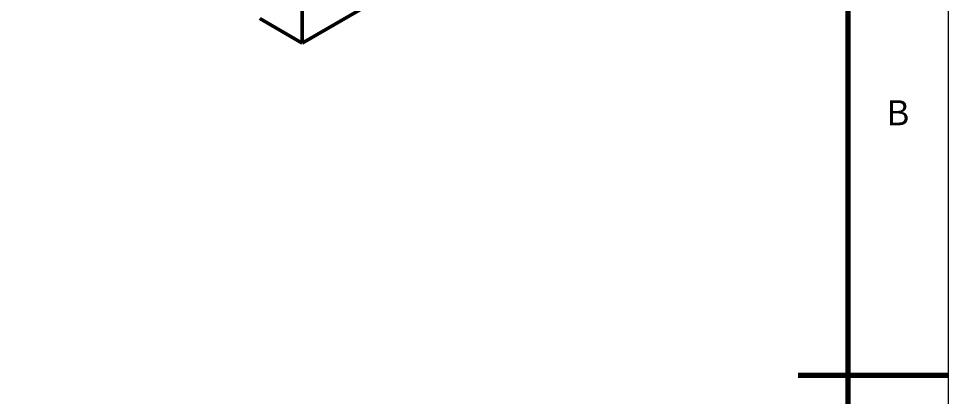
# Model space of a CAD drawing. Header units: millimetres. Extents: x 0 to 297, y 0 to 210.
# Drawn here: x 204.2 to 297, y 102.9 to 140.7 of the extents above; entities that cross this region are included whole.
import ezdxf
from ezdxf.enums import TextEntityAlignment as Align

# ---------------------------------------------------------------- set-up
doc = ezdxf.new("R2010")
doc.units = ezdxf.units.MM
for name, color, linetype, lineweight in [('FINA', 7, 'CONTINUOUS', 18), ('NORMA', 7, 'CONTINUOUS', 70), ('TEXTO', 7, 'CONTINUOUS', 25), ('VISIBLE', 7, 'CONTINUOUS', 50)]:
    doc.layers.add(name, color=color, linetype=linetype, lineweight=lineweight)

msp = doc.modelspace()

# ---------------------------------------------------------------- linework, layer by layer
at = {"layer": 'FINA'}
msp.add_line((287, 105), (297, 105), dxfattribs=at)
msp.add_lwpolyline([(0, 0), (297, 0), (297, 210), (0, 210)], close=True, dxfattribs=at)
at = {"layer": 'NORMA'}
msp.add_line((297, 105), (282, 105), dxfattribs=at)
msp.add_lwpolyline([(20, 10), (287, 10), (287, 200), (20, 200)], close=True, dxfattribs=at)
at = {"layer": 'VISIBLE'}
for p, q in [((232.486, 138.209), (232.486, 143.108)), ((239.557, 142.291), (232.486, 138.209)), ((239.557, 142.291), (232.486, 138.209)), ((228.243, 140.658), (232.486, 138.209)), ((232.486, 138.209), (228.243, 140.658)), ((228.243, 140.658), (228.243, 140.658)), ((232.486, 138.209), (232.486, 138.209)), ((232.486, 138.209), (232.486, 138.209))]:
    msp.add_line(p, q, dxfattribs=at)

# ---------------------------------------------------------------- texts
at = {"layer": 'TEXTO'}
msp.add_text('B', height=2.5, dxfattribs=at).set_placement((292, 131.25), align=Align.MIDDLE_CENTER)

doc.saveas('drawing.dxf')
